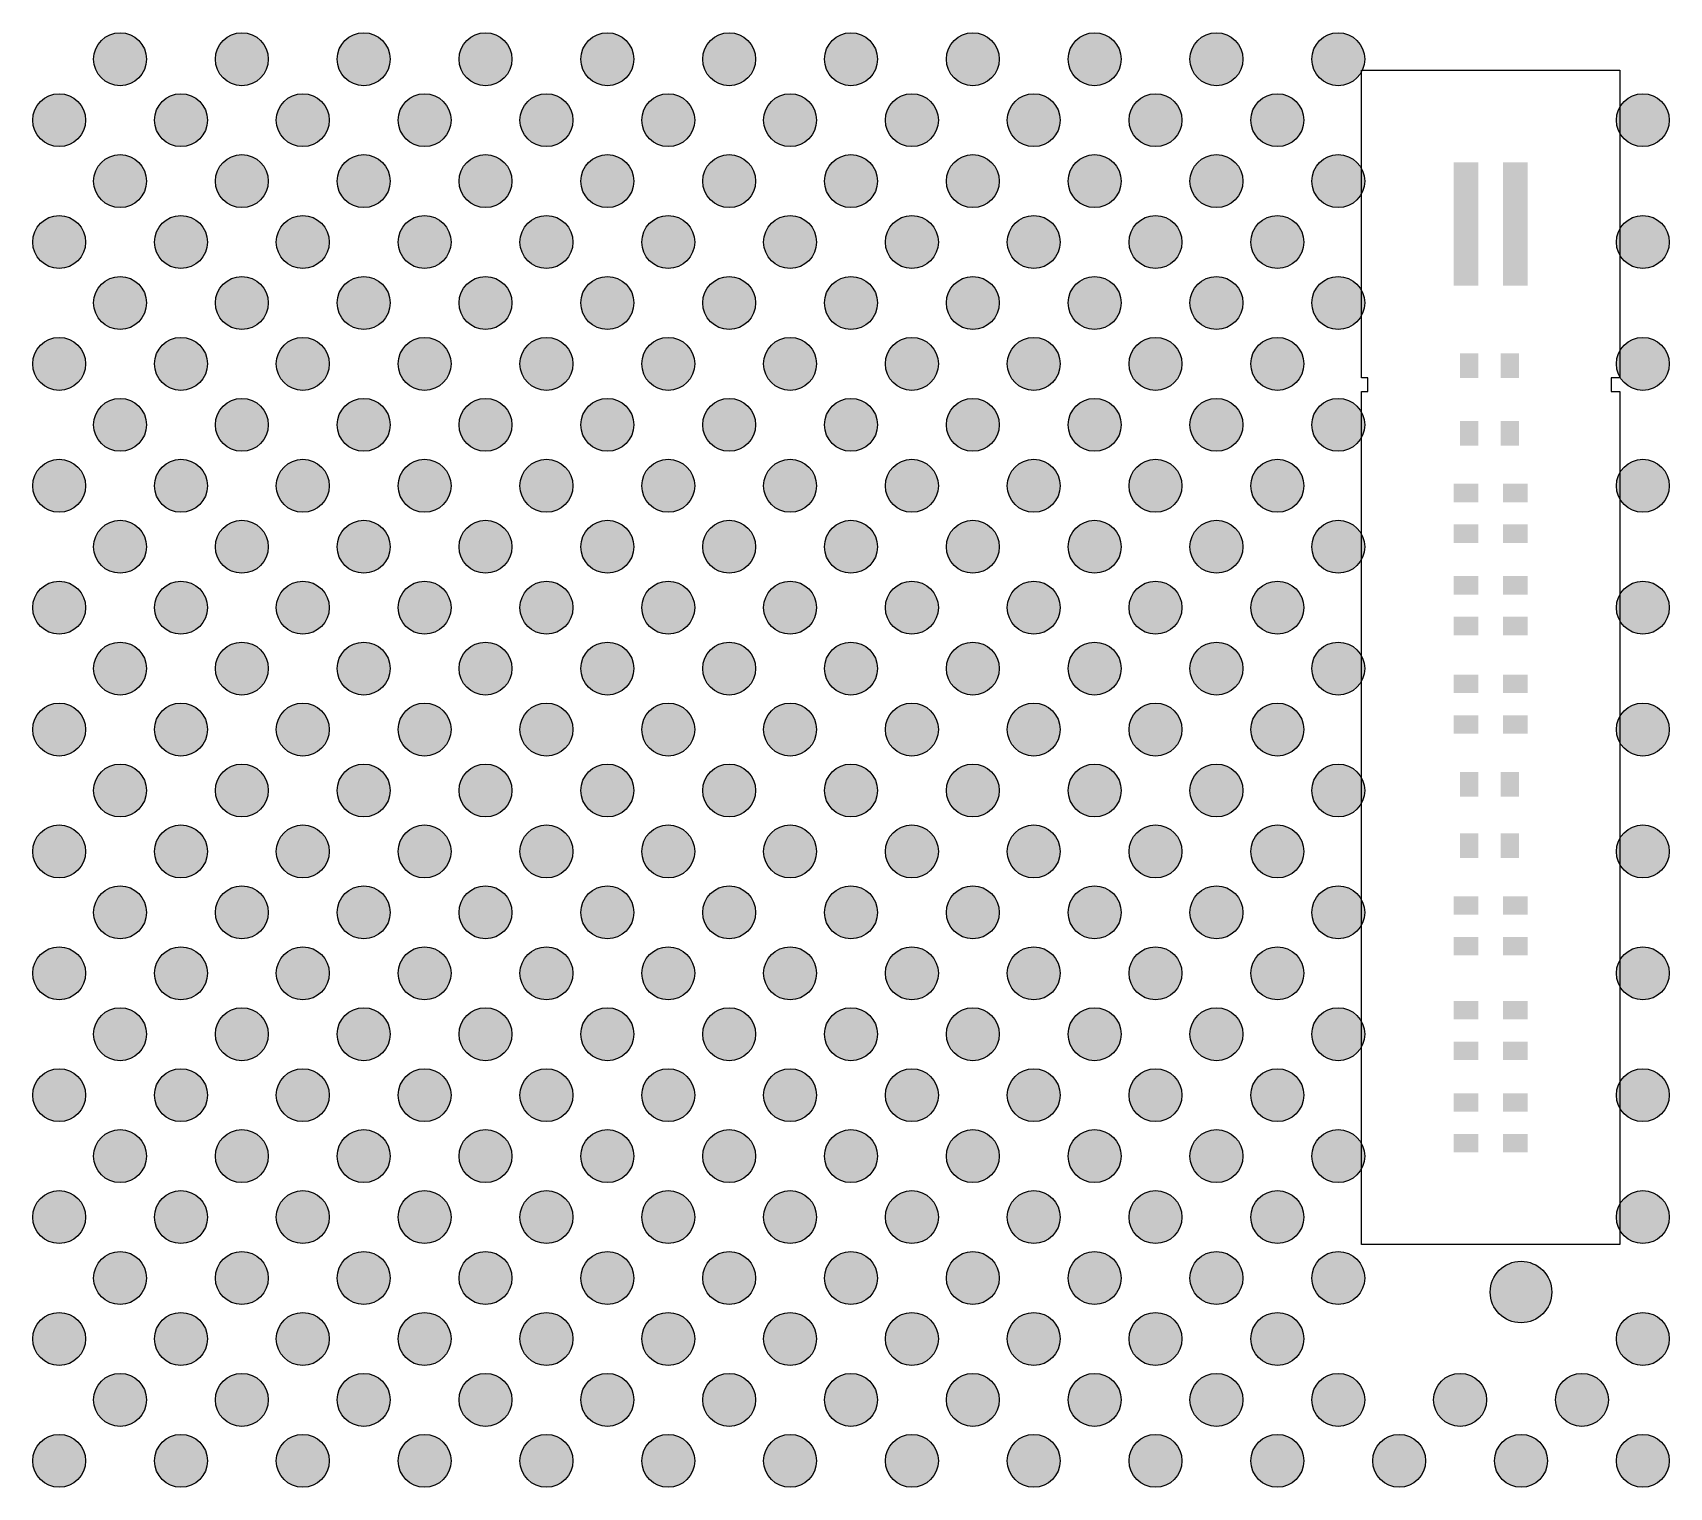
# Model space of a CAD drawing. Extents: x -42000 to 45000, y -40000 to 40000.
# Drawn here: x -2849 to 10451, y -10661 to 1154 of the extents above; entities that cross this region are included whole.
import ezdxf

# ---------------------------------------------------------------- set-up
doc = ezdxf.new("R2010")
doc.units = 0
doc.header["$MEASUREMENT"] = 0
doc.layers.add('jigstreet', color=7, linetype='Continuous')
doc.layers.add('SOLDERMASK_PADS_BTM', color=12, linetype='CONTINUOUS')

msp = doc.modelspace()

# ---------------------------------------------------------------- hatches: boundary and pattern name
at = {"layer": 'SOLDERMASK_PADS_BTM'}
h = msp.add_hatch(color=256, dxfattribs=at)
edge = h.paths.add_edge_path()
edge.add_arc((-2139, 939), 215, 0, 360, ccw=False)
h = msp.add_hatch(color=256, dxfattribs=at)
edge = h.paths.add_edge_path()
edge.add_arc((-1149, 939), 215, 0, 360, ccw=False)
h = msp.add_hatch(color=256, dxfattribs=at)
edge = h.paths.add_edge_path()
edge.add_arc((-159, 939), 215, 0, 360, ccw=False)
h = msp.add_hatch(color=256, dxfattribs=at)
edge = h.paths.add_edge_path()
edge.add_arc((831, 939), 215, 0, 360, ccw=False)
h = msp.add_hatch(color=256, dxfattribs=at)
edge = h.paths.add_edge_path()
edge.add_arc((1821, 939), 215, 0, 360, ccw=False)
h = msp.add_hatch(color=256, dxfattribs=at)
edge = h.paths.add_edge_path()
edge.add_arc((2811, 939), 215, 0, 360, ccw=False)
h = msp.add_hatch(color=256, dxfattribs=at)
edge = h.paths.add_edge_path()
edge.add_arc((3801, 939), 215, 0, 360, ccw=False)
h = msp.add_hatch(color=256, dxfattribs=at)
edge = h.paths.add_edge_path()
edge.add_arc((4791, 939), 215, 0, 360, ccw=False)
h = msp.add_hatch(color=256, dxfattribs=at)
edge = h.paths.add_edge_path()
edge.add_arc((5781, 939), 215, 0, 360, ccw=False)
h = msp.add_hatch(color=256, dxfattribs=at)
edge = h.paths.add_edge_path()
edge.add_arc((6771, 939), 215, 0, 360, ccw=False)
h = msp.add_hatch(color=256, dxfattribs=at)
edge = h.paths.add_edge_path()
edge.add_arc((7761, 939), 215, 0, 360, ccw=False)
h = msp.add_hatch(color=256, dxfattribs=at)
edge = h.paths.add_edge_path()
edge.add_arc((-2634, 444), 215, 0, 360, ccw=False)
h = msp.add_hatch(color=256, dxfattribs=at)
edge = h.paths.add_edge_path()
edge.add_arc((-1644, 444), 215, 0, 360, ccw=False)
h = msp.add_hatch(color=256, dxfattribs=at)
edge = h.paths.add_edge_path()
edge.add_arc((-654, 444), 215, 0, 360, ccw=False)
h = msp.add_hatch(color=256, dxfattribs=at)
edge = h.paths.add_edge_path()
edge.add_arc((336, 444), 215, 0, 360, ccw=False)
h = msp.add_hatch(color=256, dxfattribs=at)
edge = h.paths.add_edge_path()
edge.add_arc((1326, 444), 215, 0, 360, ccw=False)
h = msp.add_hatch(color=256, dxfattribs=at)
edge = h.paths.add_edge_path()
edge.add_arc((2316, 444), 215, 0, 360, ccw=False)
h = msp.add_hatch(color=256, dxfattribs=at)
edge = h.paths.add_edge_path()
edge.add_arc((3306, 444), 215, 0, 360, ccw=False)
h = msp.add_hatch(color=256, dxfattribs=at)
edge = h.paths.add_edge_path()
edge.add_arc((4296, 444), 215, 0, 360, ccw=False)
h = msp.add_hatch(color=256, dxfattribs=at)
edge = h.paths.add_edge_path()
edge.add_arc((5286, 444), 215, 0, 360, ccw=False)
h = msp.add_hatch(color=256, dxfattribs=at)
edge = h.paths.add_edge_path()
edge.add_arc((6276, 444), 215, 0, 360, ccw=False)
h = msp.add_hatch(color=256, dxfattribs=at)
edge = h.paths.add_edge_path()
edge.add_arc((7266, 444), 215, 0, 360, ccw=False)
h = msp.add_hatch(color=256, dxfattribs=at)
edge = h.paths.add_edge_path()
edge.add_arc((10236, 444), 215, 0, 360, ccw=False)
h = msp.add_hatch(color=256, dxfattribs=at)
edge = h.paths.add_edge_path()
edge.add_arc((-2139, -51), 215, 0, 360, ccw=False)
h = msp.add_hatch(color=256, dxfattribs=at)
edge = h.paths.add_edge_path()
edge.add_arc((-1149, -51), 215, 0, 360, ccw=False)
h = msp.add_hatch(color=256, dxfattribs=at)
edge = h.paths.add_edge_path()
edge.add_arc((-159, -51), 215, 0, 360, ccw=False)
h = msp.add_hatch(color=256, dxfattribs=at)
edge = h.paths.add_edge_path()
edge.add_arc((831, -51), 215, 0, 360, ccw=False)
h = msp.add_hatch(color=256, dxfattribs=at)
edge = h.paths.add_edge_path()
edge.add_arc((1821, -51), 215, 0, 360, ccw=False)
h = msp.add_hatch(color=256, dxfattribs=at)
edge = h.paths.add_edge_path()
edge.add_arc((2811, -51), 215, 0, 360, ccw=False)
h = msp.add_hatch(color=256, dxfattribs=at)
edge = h.paths.add_edge_path()
edge.add_arc((3801, -51), 215, 0, 360, ccw=False)
h = msp.add_hatch(color=256, dxfattribs=at)
edge = h.paths.add_edge_path()
edge.add_arc((4791, -51), 215, 0, 360, ccw=False)
h = msp.add_hatch(color=256, dxfattribs=at)
edge = h.paths.add_edge_path()
edge.add_arc((5781, -51), 215, 0, 360, ccw=False)
h = msp.add_hatch(color=256, dxfattribs=at)
edge = h.paths.add_edge_path()
edge.add_arc((6771, -51), 215, 0, 360, ccw=False)
h = msp.add_hatch(color=256, dxfattribs=at)
edge = h.paths.add_edge_path()
edge.add_arc((7761, -51), 215, 0, 360, ccw=False)
h = msp.add_hatch(color=256, dxfattribs=at)
edge = h.paths.add_edge_path()
edge.add_arc((-2634, -546), 215, 0, 360, ccw=False)
h = msp.add_hatch(color=256, dxfattribs=at)
edge = h.paths.add_edge_path()
edge.add_arc((-1644, -546), 215, 0, 360, ccw=False)
h = msp.add_hatch(color=256, dxfattribs=at)
edge = h.paths.add_edge_path()
edge.add_arc((-654, -546), 215, 0, 360, ccw=False)
h = msp.add_hatch(color=256, dxfattribs=at)
edge = h.paths.add_edge_path()
edge.add_arc((336, -546), 215, 0, 360, ccw=False)
h = msp.add_hatch(color=256, dxfattribs=at)
edge = h.paths.add_edge_path()
edge.add_arc((1326, -546), 215, 0, 360, ccw=False)
h = msp.add_hatch(color=256, dxfattribs=at)
edge = h.paths.add_edge_path()
edge.add_arc((2316, -546), 215, 0, 360, ccw=False)
h = msp.add_hatch(color=256, dxfattribs=at)
edge = h.paths.add_edge_path()
edge.add_arc((3306, -546), 215, 0, 360, ccw=False)
h = msp.add_hatch(color=256, dxfattribs=at)
edge = h.paths.add_edge_path()
edge.add_arc((4296, -546), 215, 0, 360, ccw=False)
h = msp.add_hatch(color=256, dxfattribs=at)
edge = h.paths.add_edge_path()
edge.add_arc((5286, -546), 215, 0, 360, ccw=False)
h = msp.add_hatch(color=256, dxfattribs=at)
edge = h.paths.add_edge_path()
edge.add_arc((6276, -546), 215, 0, 360, ccw=False)
h = msp.add_hatch(color=256, dxfattribs=at)
edge = h.paths.add_edge_path()
edge.add_arc((7266, -546), 215, 0, 360, ccw=False)
h = msp.add_hatch(color=256, dxfattribs=at)
edge = h.paths.add_edge_path()
edge.add_arc((10236, -546), 215, 0, 360, ccw=False)
h = msp.add_hatch(color=256, dxfattribs=at)
edge = h.paths.add_edge_path()
edge.add_arc((-2139, -1041), 215, 0, 360, ccw=False)
h = msp.add_hatch(color=256, dxfattribs=at)
edge = h.paths.add_edge_path()
edge.add_arc((-1149, -1041), 215, 0, 360, ccw=False)
h = msp.add_hatch(color=256, dxfattribs=at)
edge = h.paths.add_edge_path()
edge.add_arc((-159, -1041), 215, 0, 360, ccw=False)
h = msp.add_hatch(color=256, dxfattribs=at)
edge = h.paths.add_edge_path()
edge.add_arc((831, -1041), 215, 0, 360, ccw=False)
h = msp.add_hatch(color=256, dxfattribs=at)
edge = h.paths.add_edge_path()
edge.add_arc((1821, -1041), 215, 0, 360, ccw=False)
h = msp.add_hatch(color=256, dxfattribs=at)
edge = h.paths.add_edge_path()
edge.add_arc((2811, -1041), 215, 0, 360, ccw=False)
h = msp.add_hatch(color=256, dxfattribs=at)
edge = h.paths.add_edge_path()
edge.add_arc((3801, -1041), 215, 0, 360, ccw=False)
h = msp.add_hatch(color=256, dxfattribs=at)
edge = h.paths.add_edge_path()
edge.add_arc((4791, -1041), 215, 0, 360, ccw=False)
h = msp.add_hatch(color=256, dxfattribs=at)
edge = h.paths.add_edge_path()
edge.add_arc((5781, -1041), 215, 0, 360, ccw=False)
h = msp.add_hatch(color=256, dxfattribs=at)
edge = h.paths.add_edge_path()
edge.add_arc((6771, -1041), 215, 0, 360, ccw=False)
h = msp.add_hatch(color=256, dxfattribs=at)
edge = h.paths.add_edge_path()
edge.add_arc((7761, -1041), 215, 0, 360, ccw=False)
h = msp.add_hatch(color=256, dxfattribs=at)
edge = h.paths.add_edge_path()
edge.add_arc((-2634, -1536), 215, 0, 360, ccw=False)
h = msp.add_hatch(color=256, dxfattribs=at)
edge = h.paths.add_edge_path()
edge.add_arc((-1644, -1536), 215, 0, 360, ccw=False)
h = msp.add_hatch(color=256, dxfattribs=at)
edge = h.paths.add_edge_path()
edge.add_arc((-654, -1536), 215, 0, 360, ccw=False)
h = msp.add_hatch(color=256, dxfattribs=at)
edge = h.paths.add_edge_path()
edge.add_arc((336, -1536), 215, 0, 360, ccw=False)
h = msp.add_hatch(color=256, dxfattribs=at)
edge = h.paths.add_edge_path()
edge.add_arc((1326, -1536), 215, 0, 360, ccw=False)
h = msp.add_hatch(color=256, dxfattribs=at)
edge = h.paths.add_edge_path()
edge.add_arc((2316, -1536), 215, 0, 360, ccw=False)
h = msp.add_hatch(color=256, dxfattribs=at)
edge = h.paths.add_edge_path()
edge.add_arc((3306, -1536), 215, 0, 360, ccw=False)
h = msp.add_hatch(color=256, dxfattribs=at)
edge = h.paths.add_edge_path()
edge.add_arc((4296, -1536), 215, 0, 360, ccw=False)
h = msp.add_hatch(color=256, dxfattribs=at)
edge = h.paths.add_edge_path()
edge.add_arc((5286, -1536), 215, 0, 360, ccw=False)
h = msp.add_hatch(color=256, dxfattribs=at)
edge = h.paths.add_edge_path()
edge.add_arc((6276, -1536), 215, 0, 360, ccw=False)
h = msp.add_hatch(color=256, dxfattribs=at)
edge = h.paths.add_edge_path()
edge.add_arc((7266, -1536), 215, 0, 360, ccw=False)
h = msp.add_hatch(color=256, dxfattribs=at)
edge = h.paths.add_edge_path()
edge.add_arc((10236, -1536), 215, 0, 360, ccw=False)
h = msp.add_hatch(color=256, dxfattribs=at)
edge = h.paths.add_edge_path()
edge.add_arc((-2139, -2031), 215, 0, 360, ccw=False)
h = msp.add_hatch(color=256, dxfattribs=at)
edge = h.paths.add_edge_path()
edge.add_arc((-1149, -2031), 215, 0, 360, ccw=False)
h = msp.add_hatch(color=256, dxfattribs=at)
edge = h.paths.add_edge_path()
edge.add_arc((-159, -2031), 215, 0, 360, ccw=False)
h = msp.add_hatch(color=256, dxfattribs=at)
edge = h.paths.add_edge_path()
edge.add_arc((831, -2031), 215, 0, 360, ccw=False)
h = msp.add_hatch(color=256, dxfattribs=at)
edge = h.paths.add_edge_path()
edge.add_arc((1821, -2031), 215, 0, 360, ccw=False)
h = msp.add_hatch(color=256, dxfattribs=at)
edge = h.paths.add_edge_path()
edge.add_arc((2811, -2031), 215, 0, 360, ccw=False)
h = msp.add_hatch(color=256, dxfattribs=at)
edge = h.paths.add_edge_path()
edge.add_arc((3801, -2031), 215, 0, 360, ccw=False)
h = msp.add_hatch(color=256, dxfattribs=at)
edge = h.paths.add_edge_path()
edge.add_arc((4791, -2031), 215, 0, 360, ccw=False)
h = msp.add_hatch(color=256, dxfattribs=at)
edge = h.paths.add_edge_path()
edge.add_arc((5781, -2031), 215, 0, 360, ccw=False)
h = msp.add_hatch(color=256, dxfattribs=at)
edge = h.paths.add_edge_path()
edge.add_arc((6771, -2031), 215, 0, 360, ccw=False)
h = msp.add_hatch(color=256, dxfattribs=at)
edge = h.paths.add_edge_path()
edge.add_arc((7761, -2031), 215, 0, 360, ccw=False)
h = msp.add_hatch(color=256, dxfattribs=at)
edge = h.paths.add_edge_path()
edge.add_arc((-2634, -2526), 215, 0, 360, ccw=False)
h = msp.add_hatch(color=256, dxfattribs=at)
edge = h.paths.add_edge_path()
edge.add_arc((-1644, -2526), 215, 0, 360, ccw=False)
h = msp.add_hatch(color=256, dxfattribs=at)
edge = h.paths.add_edge_path()
edge.add_arc((-654, -2526), 215, 0, 360, ccw=False)
h = msp.add_hatch(color=256, dxfattribs=at)
edge = h.paths.add_edge_path()
edge.add_arc((336, -2526), 215, 0, 360, ccw=False)
h = msp.add_hatch(color=256, dxfattribs=at)
edge = h.paths.add_edge_path()
edge.add_arc((1326, -2526), 215, 0, 360, ccw=False)
h = msp.add_hatch(color=256, dxfattribs=at)
edge = h.paths.add_edge_path()
edge.add_arc((2316, -2526), 215, 0, 360, ccw=False)
h = msp.add_hatch(color=256, dxfattribs=at)
edge = h.paths.add_edge_path()
edge.add_arc((3306, -2526), 215, 0, 360, ccw=False)
h = msp.add_hatch(color=256, dxfattribs=at)
edge = h.paths.add_edge_path()
edge.add_arc((4296, -2526), 215, 0, 360, ccw=False)
h = msp.add_hatch(color=256, dxfattribs=at)
edge = h.paths.add_edge_path()
edge.add_arc((5286, -2526), 215, 0, 360, ccw=False)
h = msp.add_hatch(color=256, dxfattribs=at)
edge = h.paths.add_edge_path()
edge.add_arc((6276, -2526), 215, 0, 360, ccw=False)
h = msp.add_hatch(color=256, dxfattribs=at)
edge = h.paths.add_edge_path()
edge.add_arc((7266, -2526), 215, 0, 360, ccw=False)
h = msp.add_hatch(color=256, dxfattribs=at)
edge = h.paths.add_edge_path()
edge.add_arc((10236, -2526), 215, 0, 360, ccw=False)
h = msp.add_hatch(color=256, dxfattribs=at)
edge = h.paths.add_edge_path()
edge.add_arc((-2139, -3021), 215, 0, 360, ccw=False)
h = msp.add_hatch(color=256, dxfattribs=at)
edge = h.paths.add_edge_path()
edge.add_arc((-1149, -3021), 215, 0, 360, ccw=False)
h = msp.add_hatch(color=256, dxfattribs=at)
edge = h.paths.add_edge_path()
edge.add_arc((-159, -3021), 215, 0, 360, ccw=False)
h = msp.add_hatch(color=256, dxfattribs=at)
edge = h.paths.add_edge_path()
edge.add_arc((831, -3021), 215, 0, 360, ccw=False)
h = msp.add_hatch(color=256, dxfattribs=at)
edge = h.paths.add_edge_path()
edge.add_arc((1821, -3021), 215, 0, 360, ccw=False)
h = msp.add_hatch(color=256, dxfattribs=at)
edge = h.paths.add_edge_path()
edge.add_arc((2811, -3021), 215, 0, 360, ccw=False)
h = msp.add_hatch(color=256, dxfattribs=at)
edge = h.paths.add_edge_path()
edge.add_arc((3801, -3021), 215, 0, 360, ccw=False)
h = msp.add_hatch(color=256, dxfattribs=at)
edge = h.paths.add_edge_path()
edge.add_arc((4791, -3021), 215, 0, 360, ccw=False)
h = msp.add_hatch(color=256, dxfattribs=at)
edge = h.paths.add_edge_path()
edge.add_arc((5781, -3021), 215, 0, 360, ccw=False)
h = msp.add_hatch(color=256, dxfattribs=at)
edge = h.paths.add_edge_path()
edge.add_arc((6771, -3021), 215, 0, 360, ccw=False)
h = msp.add_hatch(color=256, dxfattribs=at)
edge = h.paths.add_edge_path()
edge.add_arc((7761, -3021), 215, 0, 360, ccw=False)
h = msp.add_hatch(color=256, dxfattribs=at)
edge = h.paths.add_edge_path()
edge.add_arc((-2634, -3516), 215, 0, 360, ccw=False)
h = msp.add_hatch(color=256, dxfattribs=at)
edge = h.paths.add_edge_path()
edge.add_arc((-1644, -3516), 215, 0, 360, ccw=False)
h = msp.add_hatch(color=256, dxfattribs=at)
edge = h.paths.add_edge_path()
edge.add_arc((-654, -3516), 215, 0, 360, ccw=False)
h = msp.add_hatch(color=256, dxfattribs=at)
edge = h.paths.add_edge_path()
edge.add_arc((336, -3516), 215, 0, 360, ccw=False)
h = msp.add_hatch(color=256, dxfattribs=at)
edge = h.paths.add_edge_path()
edge.add_arc((1326, -3516), 215, 0, 360, ccw=False)
h = msp.add_hatch(color=256, dxfattribs=at)
edge = h.paths.add_edge_path()
edge.add_arc((2316, -3516), 215, 0, 360, ccw=False)
h = msp.add_hatch(color=256, dxfattribs=at)
edge = h.paths.add_edge_path()
edge.add_arc((3306, -3516), 215, 0, 360, ccw=False)
h = msp.add_hatch(color=256, dxfattribs=at)
edge = h.paths.add_edge_path()
edge.add_arc((4296, -3516), 215, 0, 360, ccw=False)
h = msp.add_hatch(color=256, dxfattribs=at)
edge = h.paths.add_edge_path()
edge.add_arc((5286, -3516), 215, 0, 360, ccw=False)
h = msp.add_hatch(color=256, dxfattribs=at)
edge = h.paths.add_edge_path()
edge.add_arc((6276, -3516), 215, 0, 360, ccw=False)
h = msp.add_hatch(color=256, dxfattribs=at)
edge = h.paths.add_edge_path()
edge.add_arc((7266, -3516), 215, 0, 360, ccw=False)
h = msp.add_hatch(color=256, dxfattribs=at)
edge = h.paths.add_edge_path()
edge.add_arc((10236, -3516), 215, 0, 360, ccw=False)
h = msp.add_hatch(color=256, dxfattribs=at)
edge = h.paths.add_edge_path()
edge.add_arc((-2139, -4011), 215, 0, 360, ccw=False)
h = msp.add_hatch(color=256, dxfattribs=at)
edge = h.paths.add_edge_path()
edge.add_arc((-1149, -4011), 215, 0, 360, ccw=False)
h = msp.add_hatch(color=256, dxfattribs=at)
edge = h.paths.add_edge_path()
edge.add_arc((-159, -4011), 215, 0, 360, ccw=False)
h = msp.add_hatch(color=256, dxfattribs=at)
edge = h.paths.add_edge_path()
edge.add_arc((831, -4011), 215, 0, 360, ccw=False)
h = msp.add_hatch(color=256, dxfattribs=at)
edge = h.paths.add_edge_path()
edge.add_arc((1821, -4011), 215, 0, 360, ccw=False)
h = msp.add_hatch(color=256, dxfattribs=at)
edge = h.paths.add_edge_path()
edge.add_arc((2811, -4011), 215, 0, 360, ccw=False)
h = msp.add_hatch(color=256, dxfattribs=at)
edge = h.paths.add_edge_path()
edge.add_arc((3801, -4011), 215, 0, 360, ccw=False)
h = msp.add_hatch(color=256, dxfattribs=at)
edge = h.paths.add_edge_path()
edge.add_arc((4791, -4011), 215, 0, 360, ccw=False)
h = msp.add_hatch(color=256, dxfattribs=at)
edge = h.paths.add_edge_path()
edge.add_arc((5781, -4011), 215, 0, 360, ccw=False)
h = msp.add_hatch(color=256, dxfattribs=at)
edge = h.paths.add_edge_path()
edge.add_arc((6771, -4011), 215, 0, 360, ccw=False)
h = msp.add_hatch(color=256, dxfattribs=at)
edge = h.paths.add_edge_path()
edge.add_arc((7761, -4011), 215, 0, 360, ccw=False)
h = msp.add_hatch(color=256, dxfattribs=at)
edge = h.paths.add_edge_path()
edge.add_arc((-2634, -4506), 215, 0, 360, ccw=False)
h = msp.add_hatch(color=256, dxfattribs=at)
edge = h.paths.add_edge_path()
edge.add_arc((-1644, -4506), 215, 0, 360, ccw=False)
h = msp.add_hatch(color=256, dxfattribs=at)
edge = h.paths.add_edge_path()
edge.add_arc((-654, -4506), 215, 0, 360, ccw=False)
h = msp.add_hatch(color=256, dxfattribs=at)
edge = h.paths.add_edge_path()
edge.add_arc((336, -4506), 215, 0, 360, ccw=False)
h = msp.add_hatch(color=256, dxfattribs=at)
edge = h.paths.add_edge_path()
edge.add_arc((1326, -4506), 215, 0, 360, ccw=False)
h = msp.add_hatch(color=256, dxfattribs=at)
edge = h.paths.add_edge_path()
edge.add_arc((2316, -4506), 215, 0, 360, ccw=False)
h = msp.add_hatch(color=256, dxfattribs=at)
edge = h.paths.add_edge_path()
edge.add_arc((3306, -4506), 215, 0, 360, ccw=False)
h = msp.add_hatch(color=256, dxfattribs=at)
edge = h.paths.add_edge_path()
edge.add_arc((4296, -4506), 215, 0, 360, ccw=False)
h = msp.add_hatch(color=256, dxfattribs=at)
edge = h.paths.add_edge_path()
edge.add_arc((5286, -4506), 215, 0, 360, ccw=False)
h = msp.add_hatch(color=256, dxfattribs=at)
edge = h.paths.add_edge_path()
edge.add_arc((6276, -4506), 215, 0, 360, ccw=False)
h = msp.add_hatch(color=256, dxfattribs=at)
edge = h.paths.add_edge_path()
edge.add_arc((7266, -4506), 215, 0, 360, ccw=False)
h = msp.add_hatch(color=256, dxfattribs=at)
edge = h.paths.add_edge_path()
edge.add_arc((10236, -4506), 215, 0, 360, ccw=False)
h = msp.add_hatch(color=256, dxfattribs=at)
edge = h.paths.add_edge_path()
edge.add_arc((-2139, -5001), 215, 0, 360, ccw=False)
h = msp.add_hatch(color=256, dxfattribs=at)
edge = h.paths.add_edge_path()
edge.add_arc((-1149, -5001), 215, 0, 360, ccw=False)
h = msp.add_hatch(color=256, dxfattribs=at)
edge = h.paths.add_edge_path()
edge.add_arc((-159, -5001), 215, 0, 360, ccw=False)
h = msp.add_hatch(color=256, dxfattribs=at)
edge = h.paths.add_edge_path()
edge.add_arc((831, -5001), 215, 0, 360, ccw=False)
h = msp.add_hatch(color=256, dxfattribs=at)
edge = h.paths.add_edge_path()
edge.add_arc((1821, -5001), 215, 0, 360, ccw=False)
h = msp.add_hatch(color=256, dxfattribs=at)
edge = h.paths.add_edge_path()
edge.add_arc((2811, -5001), 215, 0, 360, ccw=False)
h = msp.add_hatch(color=256, dxfattribs=at)
edge = h.paths.add_edge_path()
edge.add_arc((3801, -5001), 215, 0, 360, ccw=False)
h = msp.add_hatch(color=256, dxfattribs=at)
edge = h.paths.add_edge_path()
edge.add_arc((4791, -5001), 215, 0, 360, ccw=False)
h = msp.add_hatch(color=256, dxfattribs=at)
edge = h.paths.add_edge_path()
edge.add_arc((5781, -5001), 215, 0, 360, ccw=False)
h = msp.add_hatch(color=256, dxfattribs=at)
edge = h.paths.add_edge_path()
edge.add_arc((6771, -5001), 215, 0, 360, ccw=False)
h = msp.add_hatch(color=256, dxfattribs=at)
edge = h.paths.add_edge_path()
edge.add_arc((7761, -5001), 215, 0, 360, ccw=False)
h = msp.add_hatch(color=256, dxfattribs=at)
edge = h.paths.add_edge_path()
edge.add_arc((-2634, -5496), 215, 0, 360, ccw=False)
h = msp.add_hatch(color=256, dxfattribs=at)
edge = h.paths.add_edge_path()
edge.add_arc((-1644, -5496), 215, 0, 360, ccw=False)
h = msp.add_hatch(color=256, dxfattribs=at)
edge = h.paths.add_edge_path()
edge.add_arc((-654, -5496), 215, 0, 360, ccw=False)
h = msp.add_hatch(color=256, dxfattribs=at)
edge = h.paths.add_edge_path()
edge.add_arc((336, -5496), 215, 0, 360, ccw=False)
h = msp.add_hatch(color=256, dxfattribs=at)
edge = h.paths.add_edge_path()
edge.add_arc((1326, -5496), 215, 0, 360, ccw=False)
h = msp.add_hatch(color=256, dxfattribs=at)
edge = h.paths.add_edge_path()
edge.add_arc((2316, -5496), 215, 0, 360, ccw=False)
h = msp.add_hatch(color=256, dxfattribs=at)
edge = h.paths.add_edge_path()
edge.add_arc((3306, -5496), 215, 0, 360, ccw=False)
h = msp.add_hatch(color=256, dxfattribs=at)
edge = h.paths.add_edge_path()
edge.add_arc((4296, -5496), 215, 0, 360, ccw=False)
h = msp.add_hatch(color=256, dxfattribs=at)
edge = h.paths.add_edge_path()
edge.add_arc((5286, -5496), 215, 0, 360, ccw=False)
h = msp.add_hatch(color=256, dxfattribs=at)
edge = h.paths.add_edge_path()
edge.add_arc((6276, -5496), 215, 0, 360, ccw=False)
h = msp.add_hatch(color=256, dxfattribs=at)
edge = h.paths.add_edge_path()
edge.add_arc((7266, -5496), 215, 0, 360, ccw=False)
h = msp.add_hatch(color=256, dxfattribs=at)
edge = h.paths.add_edge_path()
edge.add_arc((10236, -5496), 215, 0, 360, ccw=False)
h = msp.add_hatch(color=256, dxfattribs=at)
edge = h.paths.add_edge_path()
edge.add_arc((-2139, -5991), 215, 0, 360, ccw=False)
h = msp.add_hatch(color=256, dxfattribs=at)
edge = h.paths.add_edge_path()
edge.add_arc((-1149, -5991), 215, 0, 360, ccw=False)
h = msp.add_hatch(color=256, dxfattribs=at)
edge = h.paths.add_edge_path()
edge.add_arc((-159, -5991), 215, 0, 360, ccw=False)
h = msp.add_hatch(color=256, dxfattribs=at)
edge = h.paths.add_edge_path()
edge.add_arc((831, -5991), 215, 0, 360, ccw=False)
h = msp.add_hatch(color=256, dxfattribs=at)
edge = h.paths.add_edge_path()
edge.add_arc((1821, -5991), 215, 0, 360, ccw=False)
h = msp.add_hatch(color=256, dxfattribs=at)
edge = h.paths.add_edge_path()
edge.add_arc((2811, -5991), 215, 0, 360, ccw=False)
h = msp.add_hatch(color=256, dxfattribs=at)
edge = h.paths.add_edge_path()
edge.add_arc((3801, -5991), 215, 0, 360, ccw=False)
h = msp.add_hatch(color=256, dxfattribs=at)
edge = h.paths.add_edge_path()
edge.add_arc((4791, -5991), 215, 0, 360, ccw=False)
h = msp.add_hatch(color=256, dxfattribs=at)
edge = h.paths.add_edge_path()
edge.add_arc((5781, -5991), 215, 0, 360, ccw=False)
h = msp.add_hatch(color=256, dxfattribs=at)
edge = h.paths.add_edge_path()
edge.add_arc((6771, -5991), 215, 0, 360, ccw=False)
h = msp.add_hatch(color=256, dxfattribs=at)
edge = h.paths.add_edge_path()
edge.add_arc((7761, -5991), 215, 0, 360, ccw=False)
h = msp.add_hatch(color=256, dxfattribs=at)
edge = h.paths.add_edge_path()
edge.add_arc((-2634, -6486), 215, 0, 360, ccw=False)
h = msp.add_hatch(color=256, dxfattribs=at)
edge = h.paths.add_edge_path()
edge.add_arc((-1644, -6486), 215, 0, 360, ccw=False)
h = msp.add_hatch(color=256, dxfattribs=at)
edge = h.paths.add_edge_path()
edge.add_arc((-654, -6486), 215, 0, 360, ccw=False)
h = msp.add_hatch(color=256, dxfattribs=at)
edge = h.paths.add_edge_path()
edge.add_arc((336, -6486), 215, 0, 360, ccw=False)
h = msp.add_hatch(color=256, dxfattribs=at)
edge = h.paths.add_edge_path()
edge.add_arc((1326, -6486), 215, 0, 360, ccw=False)
h = msp.add_hatch(color=256, dxfattribs=at)
edge = h.paths.add_edge_path()
edge.add_arc((2316, -6486), 215, 0, 360, ccw=False)
h = msp.add_hatch(color=256, dxfattribs=at)
edge = h.paths.add_edge_path()
edge.add_arc((3306, -6486), 215, 0, 360, ccw=False)
h = msp.add_hatch(color=256, dxfattribs=at)
edge = h.paths.add_edge_path()
edge.add_arc((4296, -6486), 215, 0, 360, ccw=False)
h = msp.add_hatch(color=256, dxfattribs=at)
edge = h.paths.add_edge_path()
edge.add_arc((5286, -6486), 215, 0, 360, ccw=False)
h = msp.add_hatch(color=256, dxfattribs=at)
edge = h.paths.add_edge_path()
edge.add_arc((6276, -6486), 215, 0, 360, ccw=False)
h = msp.add_hatch(color=256, dxfattribs=at)
edge = h.paths.add_edge_path()
edge.add_arc((7266, -6486), 215, 0, 360, ccw=False)
h = msp.add_hatch(color=256, dxfattribs=at)
edge = h.paths.add_edge_path()
edge.add_arc((10236, -6486), 215, 0, 360, ccw=False)
h = msp.add_hatch(color=256, dxfattribs=at)
edge = h.paths.add_edge_path()
edge.add_arc((-2139, -6981), 215, 0, 360, ccw=False)
h = msp.add_hatch(color=256, dxfattribs=at)
edge = h.paths.add_edge_path()
edge.add_arc((-1149, -6981), 215, 0, 360, ccw=False)
h = msp.add_hatch(color=256, dxfattribs=at)
edge = h.paths.add_edge_path()
edge.add_arc((-159, -6981), 215, 0, 360, ccw=False)
h = msp.add_hatch(color=256, dxfattribs=at)
edge = h.paths.add_edge_path()
edge.add_arc((831, -6981), 215, 0, 360, ccw=False)
h = msp.add_hatch(color=256, dxfattribs=at)
edge = h.paths.add_edge_path()
edge.add_arc((1821, -6981), 215, 0, 360, ccw=False)
h = msp.add_hatch(color=256, dxfattribs=at)
edge = h.paths.add_edge_path()
edge.add_arc((2811, -6981), 215, 0, 360, ccw=False)
h = msp.add_hatch(color=256, dxfattribs=at)
edge = h.paths.add_edge_path()
edge.add_arc((3801, -6981), 215, 0, 360, ccw=False)
h = msp.add_hatch(color=256, dxfattribs=at)
edge = h.paths.add_edge_path()
edge.add_arc((4791, -6981), 215, 0, 360, ccw=False)
h = msp.add_hatch(color=256, dxfattribs=at)
edge = h.paths.add_edge_path()
edge.add_arc((5781, -6981), 215, 0, 360, ccw=False)
h = msp.add_hatch(color=256, dxfattribs=at)
edge = h.paths.add_edge_path()
edge.add_arc((6771, -6981), 215, 0, 360, ccw=False)
h = msp.add_hatch(color=256, dxfattribs=at)
edge = h.paths.add_edge_path()
edge.add_arc((7761, -6981), 215, 0, 360, ccw=False)
h = msp.add_hatch(color=256, dxfattribs=at)
edge = h.paths.add_edge_path()
edge.add_arc((-2634, -7476), 215, 0, 360, ccw=False)
h = msp.add_hatch(color=256, dxfattribs=at)
edge = h.paths.add_edge_path()
edge.add_arc((-1644, -7476), 215, 0, 360, ccw=False)
h = msp.add_hatch(color=256, dxfattribs=at)
edge = h.paths.add_edge_path()
edge.add_arc((-654, -7476), 215, 0, 360, ccw=False)
h = msp.add_hatch(color=256, dxfattribs=at)
edge = h.paths.add_edge_path()
edge.add_arc((336, -7476), 215, 0, 360, ccw=False)
h = msp.add_hatch(color=256, dxfattribs=at)
edge = h.paths.add_edge_path()
edge.add_arc((1326, -7476), 215, 0, 360, ccw=False)
h = msp.add_hatch(color=256, dxfattribs=at)
edge = h.paths.add_edge_path()
edge.add_arc((2316, -7476), 215, 0, 360, ccw=False)
h = msp.add_hatch(color=256, dxfattribs=at)
edge = h.paths.add_edge_path()
edge.add_arc((3306, -7476), 215, 0, 360, ccw=False)
h = msp.add_hatch(color=256, dxfattribs=at)
edge = h.paths.add_edge_path()
edge.add_arc((4296, -7476), 215, 0, 360, ccw=False)
h = msp.add_hatch(color=256, dxfattribs=at)
edge = h.paths.add_edge_path()
edge.add_arc((5286, -7476), 215, 0, 360, ccw=False)
h = msp.add_hatch(color=256, dxfattribs=at)
edge = h.paths.add_edge_path()
edge.add_arc((6276, -7476), 215, 0, 360, ccw=False)
h = msp.add_hatch(color=256, dxfattribs=at)
edge = h.paths.add_edge_path()
edge.add_arc((7266, -7476), 215, 0, 360, ccw=False)
h = msp.add_hatch(color=256, dxfattribs=at)
edge = h.paths.add_edge_path()
edge.add_arc((10236, -7476), 215, 0, 360, ccw=False)
h = msp.add_hatch(color=256, dxfattribs=at)
edge = h.paths.add_edge_path()
edge.add_arc((-2139, -7971), 215, 0, 360, ccw=False)
h = msp.add_hatch(color=256, dxfattribs=at)
edge = h.paths.add_edge_path()
edge.add_arc((-1149, -7971), 215, 0, 360, ccw=False)
h = msp.add_hatch(color=256, dxfattribs=at)
edge = h.paths.add_edge_path()
edge.add_arc((-159, -7971), 215, 0, 360, ccw=False)
h = msp.add_hatch(color=256, dxfattribs=at)
edge = h.paths.add_edge_path()
edge.add_arc((831, -7971), 215, 0, 360, ccw=False)
h = msp.add_hatch(color=256, dxfattribs=at)
edge = h.paths.add_edge_path()
edge.add_arc((1821, -7971), 215, 0, 360, ccw=False)
h = msp.add_hatch(color=256, dxfattribs=at)
edge = h.paths.add_edge_path()
edge.add_arc((2811, -7971), 215, 0, 360, ccw=False)
h = msp.add_hatch(color=256, dxfattribs=at)
edge = h.paths.add_edge_path()
edge.add_arc((3801, -7971), 215, 0, 360, ccw=False)
h = msp.add_hatch(color=256, dxfattribs=at)
edge = h.paths.add_edge_path()
edge.add_arc((4791, -7971), 215, 0, 360, ccw=False)
h = msp.add_hatch(color=256, dxfattribs=at)
edge = h.paths.add_edge_path()
edge.add_arc((5781, -7971), 215, 0, 360, ccw=False)
h = msp.add_hatch(color=256, dxfattribs=at)
edge = h.paths.add_edge_path()
edge.add_arc((6771, -7971), 215, 0, 360, ccw=False)
h = msp.add_hatch(color=256, dxfattribs=at)
edge = h.paths.add_edge_path()
edge.add_arc((7761, -7971), 215, 0, 360, ccw=False)
h = msp.add_hatch(color=256, dxfattribs=at)
edge = h.paths.add_edge_path()
edge.add_arc((-2634, -8466), 215, 0, 360, ccw=False)
h = msp.add_hatch(color=256, dxfattribs=at)
edge = h.paths.add_edge_path()
edge.add_arc((-1644, -8466), 215, 0, 360, ccw=False)
h = msp.add_hatch(color=256, dxfattribs=at)
edge = h.paths.add_edge_path()
edge.add_arc((-654, -8466), 215, 0, 360, ccw=False)
h = msp.add_hatch(color=256, dxfattribs=at)
edge = h.paths.add_edge_path()
edge.add_arc((336, -8466), 215, 0, 360, ccw=False)
h = msp.add_hatch(color=256, dxfattribs=at)
edge = h.paths.add_edge_path()
edge.add_arc((1326, -8466), 215, 0, 360, ccw=False)
h = msp.add_hatch(color=256, dxfattribs=at)
edge = h.paths.add_edge_path()
edge.add_arc((2316, -8466), 215, 0, 360, ccw=False)
h = msp.add_hatch(color=256, dxfattribs=at)
edge = h.paths.add_edge_path()
edge.add_arc((3306, -8466), 215, 0, 360, ccw=False)
h = msp.add_hatch(color=256, dxfattribs=at)
edge = h.paths.add_edge_path()
edge.add_arc((4296, -8466), 215, 0, 360, ccw=False)
h = msp.add_hatch(color=256, dxfattribs=at)
edge = h.paths.add_edge_path()
edge.add_arc((5286, -8466), 215, 0, 360, ccw=False)
h = msp.add_hatch(color=256, dxfattribs=at)
edge = h.paths.add_edge_path()
edge.add_arc((6276, -8466), 215, 0, 360, ccw=False)
h = msp.add_hatch(color=256, dxfattribs=at)
edge = h.paths.add_edge_path()
edge.add_arc((7266, -8466), 215, 0, 360, ccw=False)
h = msp.add_hatch(color=256, dxfattribs=at)
edge = h.paths.add_edge_path()
edge.add_arc((10236, -8466), 215, 0, 360, ccw=False)
h = msp.add_hatch(color=256, dxfattribs=at)
edge = h.paths.add_edge_path()
edge.add_arc((-2139, -8961), 215, 0, 360, ccw=False)
h = msp.add_hatch(color=256, dxfattribs=at)
edge = h.paths.add_edge_path()
edge.add_arc((-1149, -8961), 215, 0, 360, ccw=False)
h = msp.add_hatch(color=256, dxfattribs=at)
edge = h.paths.add_edge_path()
edge.add_arc((-159, -8961), 215, 0, 360, ccw=False)
h = msp.add_hatch(color=256, dxfattribs=at)
edge = h.paths.add_edge_path()
edge.add_arc((831, -8961), 215, 0, 360, ccw=False)
h = msp.add_hatch(color=256, dxfattribs=at)
edge = h.paths.add_edge_path()
edge.add_arc((1821, -8961), 215, 0, 360, ccw=False)
h = msp.add_hatch(color=256, dxfattribs=at)
edge = h.paths.add_edge_path()
edge.add_arc((2811, -8961), 215, 0, 360, ccw=False)
h = msp.add_hatch(color=256, dxfattribs=at)
edge = h.paths.add_edge_path()
edge.add_arc((3801, -8961), 215, 0, 360, ccw=False)
h = msp.add_hatch(color=256, dxfattribs=at)
edge = h.paths.add_edge_path()
edge.add_arc((4791, -8961), 215, 0, 360, ccw=False)
h = msp.add_hatch(color=256, dxfattribs=at)
edge = h.paths.add_edge_path()
edge.add_arc((5781, -8961), 215, 0, 360, ccw=False)
h = msp.add_hatch(color=256, dxfattribs=at)
edge = h.paths.add_edge_path()
edge.add_arc((6771, -8961), 215, 0, 360, ccw=False)
h = msp.add_hatch(color=256, dxfattribs=at)
edge = h.paths.add_edge_path()
edge.add_arc((7761, -8961), 215, 0, 360, ccw=False)
h = msp.add_hatch(color=256, dxfattribs=at)
edge = h.paths.add_edge_path()
edge.add_arc((9246, -9075), 250, 0, 360, ccw=False)
h = msp.add_hatch(color=256, dxfattribs=at)
edge = h.paths.add_edge_path()
edge.add_arc((-2634, -9456), 215, 0, 360, ccw=False)
h = msp.add_hatch(color=256, dxfattribs=at)
edge = h.paths.add_edge_path()
edge.add_arc((-1644, -9456), 215, 0, 360, ccw=False)
h = msp.add_hatch(color=256, dxfattribs=at)
edge = h.paths.add_edge_path()
edge.add_arc((-654, -9456), 215, 0, 360, ccw=False)
h = msp.add_hatch(color=256, dxfattribs=at)
edge = h.paths.add_edge_path()
edge.add_arc((336, -9456), 215, 0, 360, ccw=False)
h = msp.add_hatch(color=256, dxfattribs=at)
edge = h.paths.add_edge_path()
edge.add_arc((1326, -9456), 215, 0, 360, ccw=False)
h = msp.add_hatch(color=256, dxfattribs=at)
edge = h.paths.add_edge_path()
edge.add_arc((2316, -9456), 215, 0, 360, ccw=False)
h = msp.add_hatch(color=256, dxfattribs=at)
edge = h.paths.add_edge_path()
edge.add_arc((3306, -9456), 215, 0, 360, ccw=False)
h = msp.add_hatch(color=256, dxfattribs=at)
edge = h.paths.add_edge_path()
edge.add_arc((4296, -9456), 215, 0, 360, ccw=False)
h = msp.add_hatch(color=256, dxfattribs=at)
edge = h.paths.add_edge_path()
edge.add_arc((5286, -9456), 215, 0, 360, ccw=False)
h = msp.add_hatch(color=256, dxfattribs=at)
edge = h.paths.add_edge_path()
edge.add_arc((6276, -9456), 215, 0, 360, ccw=False)
h = msp.add_hatch(color=256, dxfattribs=at)
edge = h.paths.add_edge_path()
edge.add_arc((7266, -9456), 215, 0, 360, ccw=False)
h = msp.add_hatch(color=256, dxfattribs=at)
edge = h.paths.add_edge_path()
edge.add_arc((10236, -9456), 215, 0, 360, ccw=False)
h = msp.add_hatch(color=256, dxfattribs=at)
edge = h.paths.add_edge_path()
edge.add_arc((-2139, -9951), 215, 0, 360, ccw=False)
h = msp.add_hatch(color=256, dxfattribs=at)
edge = h.paths.add_edge_path()
edge.add_arc((-1149, -9951), 215, 0, 360, ccw=False)
h = msp.add_hatch(color=256, dxfattribs=at)
edge = h.paths.add_edge_path()
edge.add_arc((-159, -9951), 215, 0, 360, ccw=False)
h = msp.add_hatch(color=256, dxfattribs=at)
edge = h.paths.add_edge_path()
edge.add_arc((831, -9951), 215, 0, 360, ccw=False)
h = msp.add_hatch(color=256, dxfattribs=at)
edge = h.paths.add_edge_path()
edge.add_arc((1821, -9951), 215, 0, 360, ccw=False)
h = msp.add_hatch(color=256, dxfattribs=at)
edge = h.paths.add_edge_path()
edge.add_arc((2811, -9951), 215, 0, 360, ccw=False)
h = msp.add_hatch(color=256, dxfattribs=at)
edge = h.paths.add_edge_path()
edge.add_arc((3801, -9951), 215, 0, 360, ccw=False)
h = msp.add_hatch(color=256, dxfattribs=at)
edge = h.paths.add_edge_path()
edge.add_arc((4791, -9951), 215, 0, 360, ccw=False)
h = msp.add_hatch(color=256, dxfattribs=at)
edge = h.paths.add_edge_path()
edge.add_arc((5781, -9951), 215, 0, 360, ccw=False)
h = msp.add_hatch(color=256, dxfattribs=at)
edge = h.paths.add_edge_path()
edge.add_arc((6771, -9951), 215, 0, 360, ccw=False)
h = msp.add_hatch(color=256, dxfattribs=at)
edge = h.paths.add_edge_path()
edge.add_arc((7761, -9951), 215, 0, 360, ccw=False)
h = msp.add_hatch(color=256, dxfattribs=at)
edge = h.paths.add_edge_path()
edge.add_arc((8751, -9951), 215, 0, 360, ccw=False)
h = msp.add_hatch(color=256, dxfattribs=at)
edge = h.paths.add_edge_path()
edge.add_arc((9741, -9951), 215, 0, 360, ccw=False)
h = msp.add_hatch(color=256, dxfattribs=at)
edge = h.paths.add_edge_path()
edge.add_arc((-2634, -10446), 215, 0, 360, ccw=False)
h = msp.add_hatch(color=256, dxfattribs=at)
edge = h.paths.add_edge_path()
edge.add_arc((-1644, -10446), 215, 0, 360, ccw=False)
h = msp.add_hatch(color=256, dxfattribs=at)
edge = h.paths.add_edge_path()
edge.add_arc((-654, -10446), 215, 0, 360, ccw=False)
h = msp.add_hatch(color=256, dxfattribs=at)
edge = h.paths.add_edge_path()
edge.add_arc((336, -10446), 215, 0, 360, ccw=False)
h = msp.add_hatch(color=256, dxfattribs=at)
edge = h.paths.add_edge_path()
edge.add_arc((1326, -10446), 215, 0, 360, ccw=False)
h = msp.add_hatch(color=256, dxfattribs=at)
edge = h.paths.add_edge_path()
edge.add_arc((2316, -10446), 215, 0, 360, ccw=False)
h = msp.add_hatch(color=256, dxfattribs=at)
edge = h.paths.add_edge_path()
edge.add_arc((3306, -10446), 215, 0, 360, ccw=False)
h = msp.add_hatch(color=256, dxfattribs=at)
edge = h.paths.add_edge_path()
edge.add_arc((4296, -10446), 215, 0, 360, ccw=False)
h = msp.add_hatch(color=256, dxfattribs=at)
edge = h.paths.add_edge_path()
edge.add_arc((5286, -10446), 215, 0, 360, ccw=False)
h = msp.add_hatch(color=256, dxfattribs=at)
edge = h.paths.add_edge_path()
edge.add_arc((6276, -10446), 215, 0, 360, ccw=False)
h = msp.add_hatch(color=256, dxfattribs=at)
edge = h.paths.add_edge_path()
edge.add_arc((7266, -10446), 215, 0, 360, ccw=False)
h = msp.add_hatch(color=256, dxfattribs=at)
edge = h.paths.add_edge_path()
edge.add_arc((8256, -10446), 215, 0, 360, ccw=False)
h = msp.add_hatch(color=256, dxfattribs=at)
edge = h.paths.add_edge_path()
edge.add_arc((9246, -10446), 215, 0, 360, ccw=False)
h = msp.add_hatch(color=256, dxfattribs=at)
edge = h.paths.add_edge_path()
edge.add_arc((10236, -10446), 215, 0, 360, ccw=False)

# ---------------------------------------------------------------- linework, layer by layer
at = {"layer": 'jigstreet'}
msp.add_lwpolyline([(7975, -8690), (7951, -8689), (7950, -8665), (7950, -8335), (7950, -7915), (7950, -7585), (7950, -7065), (7950, -7065), (7950, -6735), (7950, -6735), (7950, -6315), (7950, -5985), (7950, -5465), (7950, -5265), (7950, -5135), (7950, -4935), (7950, -4465), (7950, -4135), (7950, -3715), (7950, -3665), (7950, -3385), (7950, -3335), (7950, -2865), (7950, -2535), (7950, -2115), (7950, -1785), (7951, -1761), (7975, -1760), (8000, -1760), (8000, -1650), (7975, -1650), (7951, -1649), (7950, -1625), (7950, 825), (7951, 849), (7975, 850), (8375, 850), (9625, 850), (10025, 850), (10049, 849), (10050, 825), (10050, -1625), (10049, -1649), (10025, -1650), (9980, -1650), (9980, -1760), (10025, -1760), (10049, -1761), (10050, -1785), (10050, -2115), (10050, -2535), (10050, -2865), (10050, -3335), (10050, -3385), (10050, -3665), (10050, -3715), (10050, -4135), (10050, -4465), (10050, -4935), (10050, -5135), (10050, -5265), (10050, -5465), (10050, -5985), (10050, -6315), (10050, -6735), (10050, -6735), (10050, -7065), (10050, -7065), (10050, -7585), (10050, -7915), (10050, -8335), (10050, -8665), (10049, -8689), (10025, -8690), (9625, -8690), (8375, -8690), (7975, -8690)], dxfattribs=at)
at = {"layer": 'SOLDERMASK_PADS_BTM'}
for centre, radius in [((-2139, 939), 215), ((-1149, 939), 215), ((-159, 939), 215), ((831, 939), 215), ((1821, 939), 215), ((2811, 939), 215), ((3801, 939), 215), ((4791, 939), 215), ((5781, 939), 215), ((6771, 939), 215), ((7761, 939), 215), ((-2634, 444), 215), ((-1644, 444), 215), ((-654, 444), 215), ((336, 444), 215), ((1326, 444), 215), ((2316, 444), 215), ((3306, 444), 215), ((4296, 444), 215), ((5286, 444), 215), ((6276, 444), 215), ((7266, 444), 215), ((10236, 444), 215), ((-2139, -51), 215), ((-1149, -51), 215), ((-159, -51), 215), ((831, -51), 215), ((1821, -51), 215), ((2811, -51), 215), ((3801, -51), 215), ((4791, -51), 215), ((5781, -51), 215), ((6771, -51), 215), ((7761, -51), 215), ((-2634, -546), 215), ((-1644, -546), 215), ((-654, -546), 215), ((336, -546), 215), ((1326, -546), 215), ((2316, -546), 215), ((3306, -546), 215), ((4296, -546), 215), ((5286, -546), 215), ((6276, -546), 215), ((7266, -546), 215), ((10236, -546), 215), ((-2139, -1041), 215), ((-1149, -1041), 215), ((-159, -1041), 215), ((831, -1041), 215), ((1821, -1041), 215), ((2811, -1041), 215), ((3801, -1041), 215), ((4791, -1041), 215), ((5781, -1041), 215), ((6771, -1041), 215), ((7761, -1041), 215), ((-2634, -1536), 215), ((-1644, -1536), 215), ((-654, -1536), 215), ((336, -1536), 215), ((1326, -1536), 215), ((2316, -1536), 215), ((3306, -1536), 215), ((4296, -1536), 215), ((5286, -1536), 215), ((6276, -1536), 215), ((7266, -1536), 215), ((10236, -1536), 215), ((-2139, -2031), 215), ((-1149, -2031), 215), ((-159, -2031), 215), ((831, -2031), 215), ((1821, -2031), 215), ((2811, -2031), 215), ((3801, -2031), 215), ((4791, -2031), 215), ((5781, -2031), 215), ((6771, -2031), 215), ((7761, -2031), 215), ((-2634, -2526), 215), ((-1644, -2526), 215), ((-654, -2526), 215), ((336, -2526), 215), ((1326, -2526), 215), ((2316, -2526), 215), ((3306, -2526), 215), ((4296, -2526), 215), ((5286, -2526), 215), ((6276, -2526), 215), ((7266, -2526), 215), ((10236, -2526), 215), ((-2139, -3021), 215), ((-1149, -3021), 215), ((-159, -3021), 215), ((831, -3021), 215), ((1821, -3021), 215), ((2811, -3021), 215), ((3801, -3021), 215), ((4791, -3021), 215), ((5781, -3021), 215), ((6771, -3021), 215), ((7761, -3021), 215), ((-2634, -3516), 215), ((-1644, -3516), 215), ((-654, -3516), 215), ((336, -3516), 215), ((1326, -3516), 215), ((2316, -3516), 215), ((3306, -3516), 215), ((4296, -3516), 215), ((5286, -3516), 215), ((6276, -3516), 215), ((7266, -3516), 215), ((10236, -3516), 215), ((-2139, -4011), 215), ((-1149, -4011), 215), ((-159, -4011), 215), ((831, -4011), 215), ((1821, -4011), 215), ((2811, -4011), 215), ((3801, -4011), 215), ((4791, -4011), 215), ((5781, -4011), 215), ((6771, -4011), 215), ((7761, -4011), 215), ((-2634, -4506), 215), ((-1644, -4506), 215), ((-654, -4506), 215), ((336, -4506), 215), ((1326, -4506), 215), ((2316, -4506), 215), ((3306, -4506), 215), ((4296, -4506), 215), ((5286, -4506), 215), ((6276, -4506), 215), ((7266, -4506), 215), ((10236, -4506), 215), ((-2139, -5001), 215), ((-1149, -5001), 215), ((-159, -5001), 215), ((831, -5001), 215), ((1821, -5001), 215), ((2811, -5001), 215), ((3801, -5001), 215), ((4791, -5001), 215), ((5781, -5001), 215), ((6771, -5001), 215), ((7761, -5001), 215), ((-2634, -5496), 215), ((-1644, -5496), 215), ((-654, -5496), 215), ((336, -5496), 215), ((1326, -5496), 215), ((2316, -5496), 215), ((3306, -5496), 215), ((4296, -5496), 215), ((5286, -5496), 215), ((6276, -5496), 215), ((7266, -5496), 215), ((10236, -5496), 215), ((-2139, -5991), 215), ((-1149, -5991), 215), ((-159, -5991), 215), ((831, -5991), 215), ((1821, -5991), 215), ((2811, -5991), 215), ((3801, -5991), 215), ((4791, -5991), 215), ((5781, -5991), 215), ((6771, -5991), 215), ((7761, -5991), 215), ((-2634, -6486), 215), ((-1644, -6486), 215), ((-654, -6486), 215), ((336, -6486), 215), ((1326, -6486), 215), ((2316, -6486), 215), ((3306, -6486), 215), ((4296, -6486), 215), ((5286, -6486), 215), ((6276, -6486), 215), ((7266, -6486), 215), ((10236, -6486), 215), ((-2139, -6981), 215), ((-1149, -6981), 215), ((-159, -6981), 215), ((831, -6981), 215), ((1821, -6981), 215), ((2811, -6981), 215), ((3801, -6981), 215), ((4791, -6981), 215), ((5781, -6981), 215), ((6771, -6981), 215), ((7761, -6981), 215), ((-2634, -7476), 215), ((-1644, -7476), 215), ((-654, -7476), 215), ((336, -7476), 215), ((1326, -7476), 215), ((2316, -7476), 215), ((3306, -7476), 215), ((4296, -7476), 215), ((5286, -7476), 215), ((6276, -7476), 215), ((7266, -7476), 215), ((10236, -7476), 215), ((-2139, -7971), 215), ((-1149, -7971), 215), ((-159, -7971), 215), ((831, -7971), 215), ((1821, -7971), 215), ((2811, -7971), 215), ((3801, -7971), 215), ((4791, -7971), 215), ((5781, -7971), 215), ((6771, -7971), 215), ((7761, -7971), 215), ((-2634, -8466), 215), ((-1644, -8466), 215), ((-654, -8466), 215), ((336, -8466), 215), ((1326, -8466), 215), ((2316, -8466), 215), ((3306, -8466), 215), ((4296, -8466), 215), ((5286, -8466), 215), ((6276, -8466), 215), ((7266, -8466), 215), ((10236, -8466), 215), ((-2139, -8961), 215), ((-1149, -8961), 215), ((-159, -8961), 215), ((831, -8961), 215), ((1821, -8961), 215), ((2811, -8961), 215), ((3801, -8961), 215), ((4791, -8961), 215), ((5781, -8961), 215), ((6771, -8961), 215), ((7761, -8961), 215), ((9246, -9075), 250), ((-2634, -9456), 215), ((-1644, -9456), 215), ((-654, -9456), 215), ((336, -9456), 215), ((1326, -9456), 215), ((2316, -9456), 215), ((3306, -9456), 215), ((4296, -9456), 215), ((5286, -9456), 215), ((6276, -9456), 215), ((7266, -9456), 215), ((10236, -9456), 215), ((-2139, -9951), 215), ((-1149, -9951), 215), ((-159, -9951), 215), ((831, -9951), 215), ((1821, -9951), 215), ((2811, -9951), 215), ((3801, -9951), 215), ((4791, -9951), 215), ((5781, -9951), 215), ((6771, -9951), 215), ((7761, -9951), 215), ((8751, -9951), 215), ((9741, -9951), 215), ((-2634, -10446), 215), ((-1644, -10446), 215), ((-654, -10446), 215), ((336, -10446), 215), ((1326, -10446), 215), ((2316, -10446), 215), ((3306, -10446), 215), ((4296, -10446), 215), ((5286, -10446), 215), ((6276, -10446), 215), ((7266, -10446), 215), ((8256, -10446), 215), ((9246, -10446), 215), ((10236, -10446), 215)]:
    msp.add_circle(centre, radius, dxfattribs=at)
for points in [[(8700, -900), (8900, -900), (8700, 100), (8900, 100)], [(9100, -900), (9300, -900), (9100, 100), (9300, 100)], [(8750, -1650), (8900, -1650), (8750, -1450), (8900, -1450)], [(9080, -1650), (9230, -1650), (9080, -1450), (9230, -1450)], [(8750, -2200), (8900, -2200), (8750, -2000), (8900, -2000)], [(9080, -2200), (9230, -2200), (9080, -2000), (9230, -2000)], [(8700, -2660), (8900, -2660), (8700, -2510), (8900, -2510)], [(9100, -2660), (9300, -2660), (9100, -2510), (9300, -2510)], [(8700, -2990), (8900, -2990), (8700, -2840), (8900, -2840)], [(9100, -2990), (9300, -2990), (9100, -2840), (9300, -2840)], [(8700, -3410), (8900, -3410), (8700, -3260), (8900, -3260)], [(9100, -3410), (9300, -3410), (9100, -3260), (9300, -3260)], [(8700, -3740), (8900, -3740), (8700, -3590), (8900, -3590)], [(9100, -3740), (9300, -3740), (9100, -3590), (9300, -3590)], [(8700, -4210), (8900, -4210), (8700, -4060), (8900, -4060)], [(9100, -4210), (9300, -4210), (9100, -4060), (9300, -4060)], [(8700, -4540), (8900, -4540), (8700, -4390), (8900, -4390)], [(9100, -4540), (9300, -4540), (9100, -4390), (9300, -4390)], [(8750, -5050), (8900, -5050), (8750, -4850), (8900, -4850)], [(9080, -5050), (9230, -5050), (9080, -4850), (9230, -4850)], [(8750, -5550), (8900, -5550), (8750, -5350), (8900, -5350)], [(9080, -5550), (9230, -5550), (9080, -5350), (9230, -5350)], [(8700, -6010), (8900, -6010), (8700, -5860), (8900, -5860)], [(9100, -6010), (9300, -6010), (9100, -5860), (9300, -5860)], [(8700, -6340), (8900, -6340), (8700, -6190), (8900, -6190)], [(9100, -6340), (9300, -6340), (9100, -6190), (9300, -6190)], [(8700, -6860), (8900, -6860), (8700, -6710), (8900, -6710)], [(9100, -6860), (9300, -6860), (9100, -6710), (9300, -6710)], [(8700, -7190), (8900, -7190), (8700, -7040), (8900, -7040)], [(9100, -7190), (9300, -7190), (9100, -7040), (9300, -7040)], [(8700, -7610), (8900, -7610), (8700, -7460), (8900, -7460)], [(9100, -7610), (9300, -7610), (9100, -7460), (9300, -7460)], [(8700, -7940), (8900, -7940), (8700, -7790), (8900, -7790)], [(9100, -7940), (9300, -7940), (9100, -7790), (9300, -7790)]]:
    msp.add_solid(points, dxfattribs=at)

doc.saveas('drawing.dxf')
